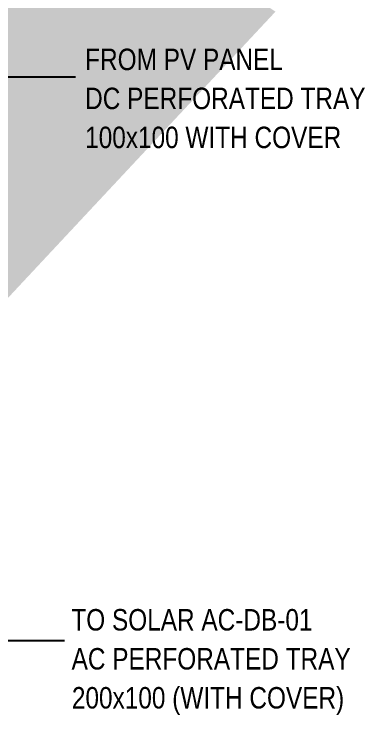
# Model space of a CAD drawing. Header units: millimetres. Extents: x 2437.6 to 2451.3, y 830.5 to 840.2.
# Drawn here: x 2450.35 to 2451.332, y 831.937 to 833.896 of the extents above; entities that cross this region are included whole.
import ezdxf
from ezdxf.enums import TextEntityAlignment as Align

# ---------------------------------------------------------------- set-up
doc = ezdxf.new("R2010")
doc.units = ezdxf.units.MM
doc.layers.add('A-DIMS-0050', color=8, linetype='Continuous', lineweight=18)
doc.styles.add('Cordia TCR', font='Cordia.shx', dxfattribs={"width": 0.85})
doc.styles.get("Standard").update_dxf_attribs({"font": 'arial.ttf'})
doc.dimstyles.new('ISO-25', dxfattribs={"dimtxt": 2.5, "dimasz": 2.5, "dimexe": 1.25, "dimexo": 0.625, "dimtad": 1, "dimtxsty": 'Standard', "dimcen": 2.5, "dimadec": 0, "dimazin": 0, "dimtfac": 1, "dimtmove": 0, "dimatfit": 3, "dimfxl": 1, "dimarcsym": 0})

msp = doc.modelspace()

# ---------------------------------------------------------------- texts
at = {"layer": 'A-DIMS-0050', "color": 2, "style": 'Cordia TCR', "width": 0.85}
for s, p in [('FROM PV PANEL', (2450.549335755505, 833.7695712718125)), ('DC PERFORATED TRAY', (2450.549335755505, 833.6605807536523)), ('100x100 WITH COVER', (2450.549335755505, 833.5515902354921)), ('TO SOLAR AC-DB-01', (2450.510743128041, 832.2035200452851)), ('AC PERFORATED TRAY', (2450.511498787184, 832.0945295271249)), ('200x100 (WITH COVER)', (2450.512254446328, 831.9855390089647))]:
    msp.add_text(s, height=0.06, dxfattribs=at).set_placement(p, align=Align.MIDDLE_LEFT)

# ---------------------------------------------------------------- leaders
for points in [[(2449.35258878108, 833.627901724507), (2449.414720156539, 833.7208994865639), (2450.522295029432, 833.7208994865639)], [(2449.351122500203, 832.0525028779479), (2449.413253875662, 832.1455006400048), (2450.491523070767, 832.1455006400048)]]:
    msp.add_leader(points, dimstyle='ISO-25', override={"dimgap": 0.625, "dimtad": 0, "dimclrd": 1})

doc.saveas('drawing.dxf')
